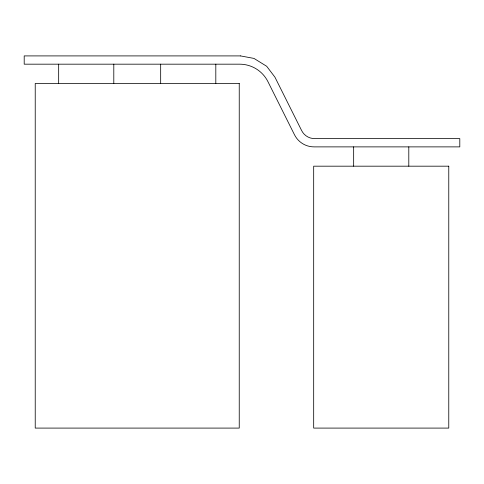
<?xml version="1.0" encoding="UTF-8"?>
<svg xmlns="http://www.w3.org/2000/svg" width="484" height="484" viewBox="0 0 484 484"><rect width="100%" height="100%" fill="white"/><g stroke="black" fill="none" stroke-linecap="round" stroke-linejoin="round"><path stroke-width="0.73" d="M408.798 146.882L408.798 166.181M353.659 146.882L353.659 166.181M215.81 64.178L215.81 83.472M160.67 64.178L160.67 83.472M113.8 64.178L113.8 83.472M58.661 64.178L58.661 83.472M240.518 55.908L24.2 55.908L24.2 64.178L239.755 64.178A31.666 31.666 0 0 1 267.888 81.56L294.447 134.679A21.865 21.865 0 0 0 314.189 146.882L459.8 146.882L459.8 138.612L314.957 138.612A14.514 14.514 0 0 1 301.502 130.299L274.942 77.18L266.69 66.284L253.955 58.413L240.518 55.908M239.241 83.472L35.229 83.472L35.229 428.092L239.241 428.092L239.241 83.472M448.771 166.181L313.68 166.181L313.68 428.092L448.771 428.092L448.771 166.181"/></g></svg>
